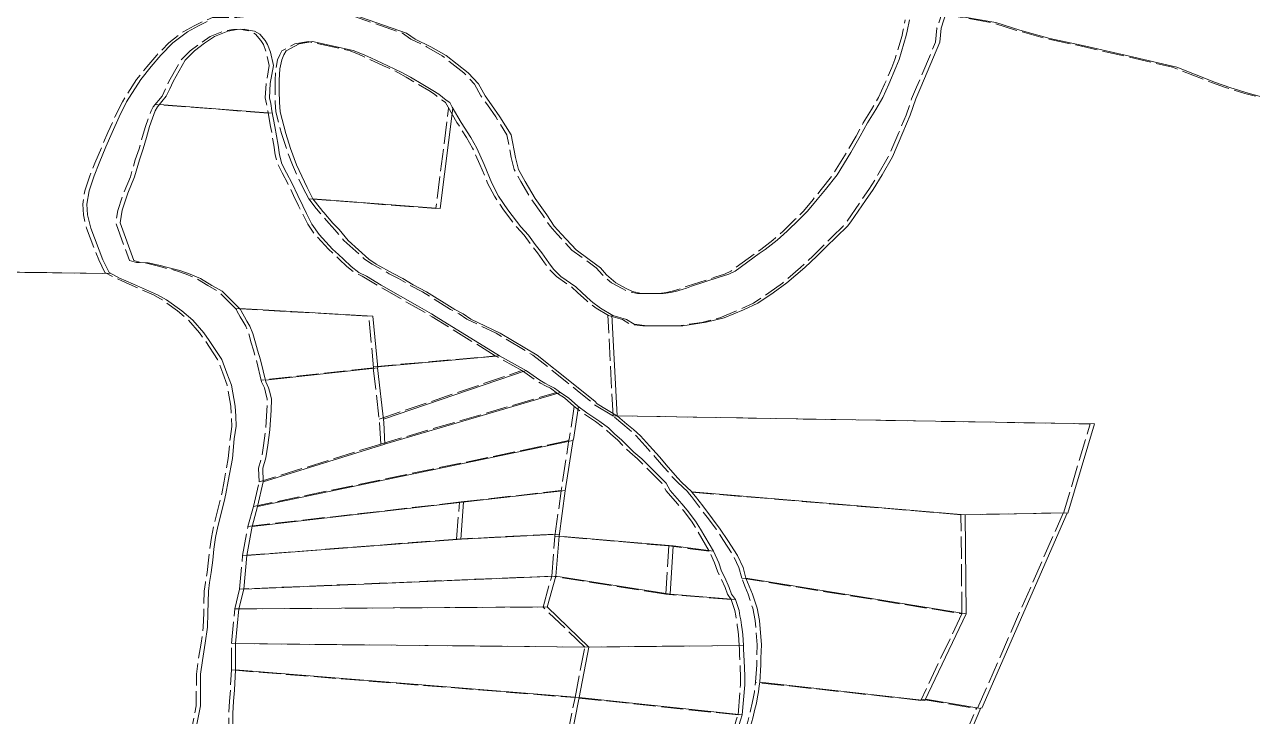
# Model space of a CAD drawing. Header units: millimetres. Extents: x 611548 to 616630, y 1316670 to 1320037.
# Drawn here: x 612241 to 612909, y 1318524 to 1318901 of the extents above; entities that cross this region are included whole.
import ezdxf

# ---------------------------------------------------------------- set-up
doc = ezdxf.new("R2010")
doc.units = ezdxf.units.MM
doc.linetypes.add('ACAD_ISO02W100', pattern=[15, 12, -3])
doc.layers.add('2', color=7, linetype='Continuous')
doc.layers.add('FONDO_MANAGUA', color=8, linetype='ACAD_ISO02W100')

msp = doc.modelspace()

# ---------------------------------------------------------------- linework, layer by layer
at = {"layer": '2', "color": 1, "lineweight": 0}
for p, q in [((612375.57713, 1318852.94976), (612314.07913, 1318857.66176)), ((612563.39813, 1318688.17276), (612560.49413, 1318743.06476)), ((612432.98513, 1318714.88576), (612499.42113, 1318720.73276)), ((612514.04213, 1318712.54776), (612499.20013, 1318720.85676)), ((612433.04013, 1318714.31976), (612371.86013, 1318707.52776)), ((612432.84413, 1318714.29776), (612436.27113, 1318684.57376)), ((612436.06413, 1318686.36576), (612513.69813, 1318712.74076)), ((612436.70513, 1318672.69976), (612532.49013, 1318700.80876)), ((612436.27113, 1318684.57376), (612436.87813, 1318672.75376)), ((612539.25213, 1318674.61576), (612367.60013, 1318638.78176)), ((612436.87813, 1318672.75376), (612370.67913, 1318652.11576)), ((612367.60013, 1318638.78176), (612370.67913, 1318652.11576)), ((612364.63513, 1318627.88876), (612480.73413, 1318641.23276)), ((612480.73413, 1318641.23276), (612535.11613, 1318647.45476)), ((612752.80713, 1318634.25276), (612603.98613, 1318646.72576)), ((612364.63513, 1318627.88876), (612367.60013, 1318638.78176)), ((612478.22613, 1318621.01176), (612479.70713, 1318641.11176)), ((612808.62813, 1318635.27776), (612752.80713, 1318634.25276)), ((612761.82113, 1318528.94676), (612808.30413, 1318635.04476)), ((612361.69613, 1318611.98676), (612364.65413, 1318627.98976)), ((612753.24913, 1318580.33576), (612752.76313, 1318634.25676)), ((612531.86913, 1318623.66576), (612478.52813, 1318621.03476)), ((612529.96513, 1318600.86376), (612531.73113, 1318622.65076)), ((612593.78013, 1318617.29676), (612531.73113, 1318622.65076)), ((612478.52813, 1318621.03476), (612361.69613, 1318611.98676)), ((612592.09313, 1318590.95176), (612593.78013, 1318617.29676)), ((612615.76413, 1318614.38876), (612593.78013, 1318617.29676)), ((612360.00213, 1318593.82076), (612361.69613, 1318611.98676)), ((612529.96513, 1318600.86376), (612360.00213, 1318593.82076)), ((612525.23113, 1318583.97576), (612529.96513, 1318600.86376)), ((612592.09313, 1318590.95176), (612529.96513, 1318600.86376)), ((612633.39013, 1318599.75076), (612753.24913, 1318580.33576)), ((612357.43713, 1318583.02676), (612360.00213, 1318593.82076)), ((612627.63713, 1318588.17476), (612592.09313, 1318590.95176)), ((612355.61513, 1318564.09776), (612357.43713, 1318583.02676)), ((612357.43713, 1318583.02676), (612525.16413, 1318584.03976)), ((612547.96713, 1318562.24076), (612525.16413, 1318584.03976)), ((612753.24913, 1318580.33576), (612730.83913, 1318533.19876)), ((612355.58113, 1318549.73876), (612355.61513, 1318564.09776)), ((612547.96713, 1318562.24076), (612355.61513, 1318564.09776)), ((612542.69613, 1318534.68176), (612547.96713, 1318562.24076)), ((612632.02213, 1318563.00076), (612547.96713, 1318562.24076)), ((612355.58113, 1318549.73876), (612542.69613, 1318534.68176)), ((612730.83913, 1318533.19876), (612640.94013, 1318543.02276)), ((612532.54813, 1318485.02576), (612542.69613, 1318534.68176)), ((612631.42413, 1318525.26176), (612542.69613, 1318534.68176)), ((612725.52413, 1318445.46676), (612761.31313, 1318529.07476)), ((612731.15813, 1318533.87076), (612761.19513, 1318528.79776))]:
    msp.add_line(p, q, dxfattribs=at)
for points in [[(612742.20713, 1318906.96176), (612752.38013, 1318905.23576), (612769.39413, 1318902.28076), (612782.46913, 1318898.18776), (612798.84613, 1318893.58076), (612818.39713, 1318889.34976), (612842.13913, 1318883.96676), (612867.91113, 1318877.94476), (612889.10913, 1318869.64076), (612896.85213, 1318866.82976), (612907.26113, 1318863.63176), (612927.82813, 1318858.25476), (612942.55213, 1318853.01476), (612950.93113, 1318850.71076), (612960.32513, 1318848.02376), (612969.97413, 1318845.59076), (612977.71713, 1318842.39776), (613042.44313, 1319015.60376)], [(612286.76913, 1318766.10376), (612283.35713, 1318772.97676), (612276.79613, 1318790.27876), (612275.03513, 1318797.52776), (612274.66813, 1318803.37376), (612275.82813, 1318810.61376), (612278.51413, 1318818.73876), (612281.32413, 1318825.71876), (612285.02713, 1318834.60276), (612288.34613, 1318842.34476), (612292.17613, 1318850.97376), (612296.25813, 1318859.09476), (612304.03213, 1318871.26976), (612309.63513, 1318878.24176), (612314.98313, 1318884.57976), (612321.47413, 1318891.16776), (612329.36013, 1318897.24276), (612335.33513, 1318900.52876), (612340.16613, 1318902.80176)], [(612419.91013, 1318906.49776), (612448.70813, 1318896.49776), (612453.27113, 1318893.17976), (612461.89513, 1318889.08776), (612470.26413, 1318884.23276), (612482.17713, 1318874.91976), (612487.87613, 1318868.80276), (612491.41613, 1318862.31176), (612494.95913, 1318857.47176), (612499.51513, 1318850.97676), (612505.58613, 1318841.04676), (612507.96913, 1318828.71276), (612509.60413, 1318822.22676), (612513.14413, 1318815.73576), (612518.70813, 1318806.44176), (612525.03513, 1318797.52776), (612529.08413, 1318791.41576), (612533.00913, 1318786.95576), (612540.98813, 1318778.41776), (612548.08613, 1318773.31276), (612554.17013, 1318768.71976), (612557.58913, 1318764.89676), (612562.53013, 1318760.56076), (612568.23613, 1318757.36676), (612571.66113, 1318755.83176), (612576.61013, 1318754.79976), (612588.41813, 1318754.76376), (612592.48213, 1318755.25976), (612596.29313, 1318756.13776), (612601.12213, 1318757.64776), (612603.79113, 1318758.78376), (612618.78413, 1318763.56676), (612624.12113, 1318765.32976), (612627.55313, 1318766.97076), (612640.65313, 1318776.46176), (612643.83313, 1318778.73876), (612650.32013, 1318783.80276), (612655.91913, 1318788.74176), (612662.40913, 1318794.94776), (612666.99013, 1318799.50876), (612672.21113, 1318805.97376), (612676.66813, 1318811.29776), (612683.03613, 1318819.41076), (612690.55513, 1318831.58676), (612695.65513, 1318840.46676), (612699.60813, 1318847.69776), (612704.06913, 1318854.92776), (612707.89413, 1318861.52376), (612711.21213, 1318868.63076), (612715.04313, 1318877.76776), (612716.83113, 1318882.20976), (612720.67113, 1318895.28776), (612721.18413, 1318897.57276), (612722.46813, 1318903.66876)], [(612560.92713, 1318742.80976), (612568.41713, 1318740.63476), (612572.60413, 1318738.08376), (612579.58813, 1318737.05376), (612589.49313, 1318737.03576), (612599.01813, 1318737.14676), (612611.72013, 1318739.03076), (612621.50113, 1318741.55676), (612632.04713, 1318745.86176), (612639.79813, 1318749.53576), (612648.18713, 1318755.11576), (612655.68613, 1318760.44376), (612665.47513, 1318768.94576), (612672.08613, 1318775.03776), (612677.17213, 1318780.11476), (612682.64013, 1318785.57376), (612688.61613, 1318791.41176), (612690.52313, 1318793.69776), (612698.41113, 1318805.38276), (612702.61013, 1318811.35176), (612707.57213, 1318819.35376), (612713.17213, 1318829.13576), (612718.90313, 1318842.34976), (612722.85213, 1318851.75276), (612725.91013, 1318860.64876), (612728.58513, 1318867.00176), (612738.90213, 1318891.52576), (612739.67313, 1318899.15476), (612742.47813, 1318907.79676)], [(612313.01113, 1318856.37476), (612317.85013, 1318862.20576), (612319.76413, 1318866.13876), (612321.55113, 1318870.19976), (612328.05413, 1318881.74376), (612333.14413, 1318886.81176), (612338.74113, 1318890.98776), (612344.08213, 1318894.65676), (612351.32613, 1318897.55776), (612356.40713, 1318898.43176), (612360.34413, 1318898.67376), (612362.88213, 1318898.15776), (612365.80113, 1318897.64076), (612368.71713, 1318895.85276), (612371.62913, 1318892.53976), (612373.02113, 1318890.24776), (612374.66113, 1318886.04976), (612376.16813, 1318878.80176), (612374.49413, 1318869.02176), (612373.96813, 1318861.27176), (612374.72213, 1318858.09276), (612375.34713, 1318854.15176)], [(612397.69113, 1318806.29976), (612394.52413, 1318812.40876), (612388.82413, 1318824.75376), (612385.53413, 1318833.66076), (612382.87713, 1318841.80376), (612379.84413, 1318853.63576), (612379.46913, 1318858.97676), (612379.34913, 1318864.82676), (612379.35713, 1318870.80276), (612379.74613, 1318877.03276), (612380.76813, 1318881.99076), (612381.91413, 1318884.65876), (612383.05913, 1318886.81876), (612390.17613, 1318890.62076), (612397.54313, 1318891.87976), (612419.63413, 1318887.00776), (612424.71113, 1318884.96476), (612429.15413, 1318883.04876), (612438.41913, 1318878.70876), (612446.16113, 1318875.13476), (612450.72913, 1318872.45576), (612457.45513, 1318868.50176), (612463.03913, 1318865.31276), (612466.21113, 1318863.27276), (612470.27113, 1318859.95976), (612472.17413, 1318858.68476), (612473.56813, 1318856.13876)], [(612358.33113, 1318746.06176), (612348.32513, 1318756.00476), (612342.74513, 1318759.07076), (612336.40613, 1318762.90276), (612330.95213, 1318765.33376), (612325.24313, 1318767.25776), (612318.64413, 1318768.80276), (612313.82313, 1318770.21476), (612307.98513, 1318771.50376), (612303.92313, 1318771.64276), (612300.11613, 1318772.67076), (612292.67413, 1318793.27976), (612293.83313, 1318800.01176), (612296.90213, 1318809.40576), (612300.60513, 1318818.28976), (612303.29313, 1318827.43076), (612305.33913, 1318833.52476), (612307.00413, 1318839.74576), (612308.79613, 1318845.71276), (612310.33013, 1318850.15576), (612311.86413, 1318854.21776), (612313.01113, 1318856.37476)], [(612397.66613, 1318806.34776), (612466.89613, 1318800.96276), (612473.82113, 1318855.70376)], [(612473.56813, 1318856.13876), (612478.38413, 1318847.86476), (612483.58013, 1318839.71676), (612486.87513, 1318833.86176), (612490.92813, 1318824.95376), (612495.10613, 1318814.77276), (612498.78013, 1318807.64576), (612503.72413, 1318800.26076), (612510.82413, 1318791.09276), (612515.00913, 1318786.50776), (612518.68613, 1318781.41476), (612522.23613, 1318776.83076), (612526.03913, 1318771.48276), (612528.70113, 1318767.91776), (612532.63313, 1318763.96876), (612540.75413, 1318758.35876), (612544.17913, 1318755.17376), (612548.87213, 1318750.84176), (612550.01413, 1318749.82276), (612553.44013, 1318747.27376), (612554.20113, 1318746.76376), (612560.92713, 1318742.80976)], [(612375.34713, 1318854.15176), (612376.97813, 1318845.63276), (612377.85513, 1318840.54676), (612378.73113, 1318835.46076), (612379.48113, 1318830.24876), (612380.73913, 1318825.41576), (612383.26713, 1318820.45176), (612386.30013, 1318814.59776), (612389.45913, 1318808.10676), (612392.11113, 1318802.38076), (612394.26013, 1318798.30776), (612397.16713, 1318792.45276), (612401.08913, 1318786.84976), (612408.43513, 1318778.94876), (612411.60213, 1318776.01676), (612414.26213, 1318773.46676), (612418.44313, 1318769.38776), (612422.62513, 1318766.19776), (612426.81013, 1318764.15176), (612434.92513, 1318759.29876), (612454.57813, 1318747.92876), (612462.31213, 1318743.58476), (612464.84813, 1318742.05176), (612499.20613, 1318720.85276)], [(611946.79213, 1318802.75976), (612113.58913, 1318768.02976), (612287.63713, 1318765.64676)], [(612563.52613, 1318687.99776), (612552.35913, 1318694.63076), (612551.09013, 1318696.03176), (612545.00113, 1318701.00176), (612538.40413, 1318706.35376), (612519.75413, 1318721.13776), (612499.70413, 1318733.12676), (612483.71213, 1318740.78476), (612479.52513, 1318743.58976), (612474.95613, 1318746.01476), (612459.60213, 1318755.57876), (612452.24113, 1318759.53376), (612446.65713, 1318762.84976), (612441.45413, 1318765.52976), (612432.19013, 1318770.75976), (612428.12913, 1318773.43776), (612416.83913, 1318783.63076), (612411.89413, 1318789.48876), (612408.59613, 1318793.05476), (612403.65113, 1318798.78576), (612403.14313, 1318799.42276), (612401.74913, 1318801.07876), (612397.69113, 1318806.29976)], [(612330.32113, 1318499.23976), (612336.48913, 1318530.22676), (612336.53013, 1318547.50976), (612337.56313, 1318554.87676), (612339.11013, 1318564.40276), (612340.27313, 1318573.03976), (612340.54513, 1318580.66376), (612340.82713, 1318592.73476), (612341.47313, 1318597.30776), (612342.37513, 1318602.76976), (612343.15313, 1318609.50176), (612343.80213, 1318615.59976), (612344.70613, 1318621.95076), (612345.86213, 1318627.79276), (612349.32313, 1318641.50576), (612350.34813, 1318645.56976), (612351.63413, 1318652.55476), (612353.82213, 1318664.87476), (612354.86313, 1318675.67276), (612355.89513, 1318682.40476), (612355.65413, 1318687.99676), (612355.28713, 1318693.46176), (612353.28213, 1318704.90476), (612350.88513, 1318711.26576), (612348.10913, 1318718.77176), (612341.15113, 1318729.21376), (612338.24013, 1318733.28876), (612332.28913, 1318740.16876), (612326.33413, 1318745.26976), (612317.96813, 1318751.26776), (612313.15013, 1318753.95176), (612299.95913, 1318759.83676), (612295.90013, 1318761.62876), (612292.34913, 1318763.16376), (612286.76913, 1318766.10376)], [(612357.88713, 1318746.50276), (612430.31413, 1318742.41176), (612433.04013, 1318714.31976)], [(612372.07813, 1318706.62676), (612369.18613, 1318718.58076), (612367.54813, 1318723.92276), (612366.41413, 1318727.86576), (612365.03013, 1318732.95276), (612363.38813, 1318736.89676), (612361.74513, 1318739.69776), (612360.35313, 1318741.98976), (612358.58413, 1318745.29876), (612358.33113, 1318746.06176)], [(612533.18513, 1318700.28976), (612529.25613, 1318703.22476), (612526.59213, 1318704.37676), (612523.93013, 1318705.90976), (612521.26713, 1318707.56976), (612514.04213, 1318712.54776)], [(612370.67913, 1318652.11576), (612370.44213, 1318659.61376), (612372.10713, 1318665.32676), (612373.13813, 1318672.05876), (612374.17413, 1318680.56976), (612374.96113, 1318691.11476), (612375.10213, 1318697.21376), (612374.22313, 1318701.02876), (612373.59413, 1318703.44476), (612372.07813, 1318706.62676)], [(612541.92913, 1318693.40076), (612536.86213, 1318697.99076), (612533.18513, 1318700.28976)], [(612531.73113, 1318622.65076), (612535.09113, 1318647.29376), (612535.09113, 1318647.29376), (612539.34713, 1318675.23676), (612539.47413, 1318675.23676), (612542.23013, 1318693.16876)], [(612615.76413, 1318614.38876), (612608.68313, 1318626.48276), (612606.02713, 1318630.81176), (612601.47013, 1318636.79776), (612598.43113, 1318640.23776), (612592.22713, 1318647.37376), (612589.95113, 1318651.44676), (612576.65113, 1318664.70276), (612572.46913, 1318668.27376), (612569.04913, 1318671.58876), (612565.75613, 1318675.02976), (612562.08113, 1318678.21776), (612558.53413, 1318681.53276), (612553.84413, 1318684.97776), (612546.74513, 1318689.70076), (612541.92913, 1318693.40076)], [(612808.55813, 1318635.04376), (612823.09613, 1318683.72076), (612563.22613, 1318688.17576)], [(612603.98613, 1318646.72576), (612598.40513, 1318651.94876), (612596.24813, 1318654.11476), (612591.04913, 1318660.22776), (612586.35713, 1318665.70376), (612580.90413, 1318671.81776), (612575.95813, 1318677.29476), (612572.15213, 1318680.73476), (612568.60013, 1318683.66576), (612563.52613, 1318687.99776)], [(612633.39013, 1318599.75076), (612631.87413, 1318605.47576), (612628.83413, 1318612.09376), (612623.51013, 1318620.24076), (612619.45413, 1318626.35176), (612615.27013, 1318631.95476), (612609.94513, 1318639.08576), (612606.01513, 1318644.17876), (612603.98613, 1318646.59876)], [(612627.63713, 1318588.17476), (612625.61313, 1318591.10376), (612624.35213, 1318594.66576), (612621.95213, 1318600.13776), (612620.18313, 1318603.57376), (612618.67013, 1318608.15376), (612615.76413, 1318614.38876)], [(612640.94013, 1318543.02276), (612641.58713, 1318552.55876), (612641.59113, 1318556.11976), (612641.85413, 1318563.49476), (612640.72713, 1318576.59376), (612639.46613, 1318583.33576), (612636.93513, 1318590.96976), (612635.16313, 1318595.42376), (612633.39013, 1318599.75076)], [(612632.02213, 1318563.00076), (612631.65513, 1318569.10176), (612631.28013, 1318571.77176), (612630.90513, 1318574.18676), (612630.65813, 1318577.11076), (612630.15513, 1318579.14476), (612629.65513, 1318582.19676), (612627.63713, 1318588.17476)], [(612631.42413, 1318525.26176), (612632.73313, 1318541.64976), (612632.74413, 1318546.22476), (612632.62813, 1318551.05376), (612632.38313, 1318554.61276), (612632.26413, 1318558.04376), (612632.14413, 1318561.09476), (612632.02213, 1318563.00076)], [(612353.42413, 1318496.75476), (612353.70113, 1318506.66576), (612354.09913, 1318514.03476), (612354.11513, 1318520.51576), (612354.12813, 1318526.10676), (612354.52513, 1318532.84076), (612355.04713, 1318538.81176), (612355.58113, 1318549.73876)], [(612618.22613, 1318455.06776), (612618.48913, 1318461.80676), (612619.00513, 1318468.67276), (612620.28613, 1318477.69876), (612623.34413, 1318485.44976), (612625.25813, 1318493.33076), (612627.29613, 1318498.28676), (612629.46113, 1318503.24176), (612631.62713, 1318508.95976), (612633.28313, 1318513.15376), (612634.68413, 1318516.45776), (612636.46813, 1318520.90476), (612637.36113, 1318524.20976), (612638.12713, 1318527.64176), (612639.14813, 1318531.70876), (612639.78713, 1318535.14076), (612640.29813, 1318537.81076), (612640.68413, 1318541.11576), (612640.94013, 1318543.02276)], [(612608.75013, 1318440.44376), (612609.52413, 1318445.52476), (612610.30013, 1318451.62176), (612611.20313, 1318457.46476), (612612.48913, 1318464.44976), (612613.77413, 1318471.18076), (612615.19313, 1318480.57976), (612616.98813, 1318487.69076), (612619.79913, 1318495.05276), (612622.60713, 1318501.27076), (612625.16413, 1318509.01476), (612627.33413, 1318513.96376), (612629.24913, 1318518.27876), (612630.40213, 1318522.46876), (612631.42413, 1318525.26176)]]:
    msp.add_lwpolyline(points, dxfattribs=at)
at = {"layer": 'FONDO_MANAGUA', "color": 1, "lineweight": 0}
for p, q in [((612373.28325, 1318852.94271), (612311.78525, 1318857.65471)), ((612561.10425, 1318688.16571), (612558.20025, 1318743.05771)), ((612430.69125, 1318714.87871), (612497.12725, 1318720.72571)), ((612511.74825, 1318712.54071), (612496.90625, 1318720.84971)), ((612430.74625, 1318714.31271), (612369.56625, 1318707.52071)), ((612430.55025, 1318714.29071), (612433.97725, 1318684.56671)), ((612433.77025, 1318686.35871), (612511.40425, 1318712.73371)), ((612434.41125, 1318672.69271), (612530.19625, 1318700.80171)), ((612433.97725, 1318684.56671), (612434.58425, 1318672.74671)), ((612536.95825, 1318674.60871), (612365.30625, 1318638.77471)), ((612434.58425, 1318672.74671), (612368.38525, 1318652.10871)), ((612365.30625, 1318638.77471), (612368.38525, 1318652.10871)), ((612362.34125, 1318627.88171), (612478.44025, 1318641.22571)), ((612478.44025, 1318641.22571), (612532.82225, 1318647.44771)), ((612750.51325, 1318634.24571), (612601.69225, 1318646.71871)), ((612362.34125, 1318627.88171), (612365.30625, 1318638.77471)), ((612475.93225, 1318621.00471), (612477.41325, 1318641.10471)), ((612806.33425, 1318635.27071), (612750.51325, 1318634.24571)), ((612759.52725, 1318528.93971), (612806.01025, 1318635.03771)), ((612359.40225, 1318611.97971), (612362.36025, 1318627.98271)), ((612750.95525, 1318580.32871), (612750.46925, 1318634.24971)), ((612529.57525, 1318623.65871), (612476.23425, 1318621.02771)), ((612527.67125, 1318600.85671), (612529.43725, 1318622.64371)), ((612591.48625, 1318617.28971), (612529.43725, 1318622.64371)), ((612476.23425, 1318621.02771), (612359.40225, 1318611.97971)), ((612589.79925, 1318590.94471), (612591.48625, 1318617.28971)), ((612613.47025, 1318614.38171), (612591.48625, 1318617.28971)), ((612357.70825, 1318593.81371), (612359.40225, 1318611.97971)), ((612527.67125, 1318600.85671), (612357.70825, 1318593.81371)), ((612522.93725, 1318583.96871), (612527.67125, 1318600.85671)), ((612589.79925, 1318590.94471), (612527.67125, 1318600.85671)), ((612631.09625, 1318599.74371), (612750.95525, 1318580.32871)), ((612355.14325, 1318583.01971), (612357.70825, 1318593.81371)), ((612625.34325, 1318588.16771), (612589.79925, 1318590.94471)), ((612353.32125, 1318564.09071), (612355.14325, 1318583.01971)), ((612355.14325, 1318583.01971), (612522.87025, 1318584.03271)), ((612545.67325, 1318562.23371), (612522.87025, 1318584.03271)), ((612750.95525, 1318580.32871), (612728.54525, 1318533.19171)), ((612353.28725, 1318549.73171), (612353.32125, 1318564.09071)), ((612545.67325, 1318562.23371), (612353.32125, 1318564.09071)), ((612540.40225, 1318534.67471), (612545.67325, 1318562.23371)), ((612629.72825, 1318562.99371), (612545.67325, 1318562.23371)), ((612353.28725, 1318549.73171), (612540.40225, 1318534.67471)), ((612728.54525, 1318533.19171), (612638.64625, 1318543.01571)), ((612530.25425, 1318485.01871), (612540.40225, 1318534.67471)), ((612629.13025, 1318525.25471), (612540.40225, 1318534.67471)), ((612723.23025, 1318445.45971), (612759.01925, 1318529.06771)), ((612728.86425, 1318533.86371), (612758.90125, 1318528.79071))]:
    msp.add_line(p, q, dxfattribs=at)
at = {"layer": 'FONDO_MANAGUA', "color": 1, "lineweight": 0, "flags": 128}
for points in [[(612284.47525, 1318766.09671), (612281.06325, 1318772.96971), (612274.50225, 1318790.27171), (612272.74125, 1318797.52071), (612272.37425, 1318803.36671), (612273.53425, 1318810.60671), (612276.22025, 1318818.73171), (612279.03025, 1318825.71171), (612282.73325, 1318834.59571), (612286.05225, 1318842.33771), (612289.88225, 1318850.96671), (612293.96425, 1318859.08771), (612301.73825, 1318871.26271), (612307.34125, 1318878.23471), (612312.68925, 1318884.57271), (612319.18025, 1318891.16071), (612327.06625, 1318897.23571), (612333.04125, 1318900.52171), (612337.87225, 1318902.79471), (612342.95525, 1318904.93971), (612350.70125, 1318905.04271), (612356.28725, 1318905.02571), (612361.62125, 1318905.51771), (612367.08325, 1318906.51771), (612377.50525, 1318911.06071), (612384.49725, 1318914.72471), (612391.10525, 1318917.24571), (612396.44325, 1318919.13571), (612402.41625, 1318921.53171), (612406.86925, 1318925.58471), (612409.16325, 1318929.00871), (612413.52725, 1318948.81971), (612412.66625, 1318960.63971), (612412.68525, 1318968.64571), (612414.23025, 1318977.79071), (612417.42525, 1318986.67571), (612419.21325, 1318991.11771), (612421.38325, 1318995.94071), (612424.70125, 1319002.91971), (612428.90825, 1319010.02271), (612432.98525, 1319015.85571), (612437.82625, 1319022.70271), (612440.63225, 1319028.03171), (612444.08025, 1319036.53571), (612446.25325, 1319042.75571), (612448.17325, 1319049.10371), (612449.71325, 1319056.21471), (612450.62325, 1319064.98071), (612450.63325, 1319069.17371), (612451.68025, 1319082.64071), (612451.30425, 1319084.54771), (612450.68425, 1319090.90371), (612450.44425, 1319096.74971), (612451.36725, 1319110.97971), (612451.51025, 1319117.84071), (612452.86825, 1319155.32371), (612454.03425, 1319165.10571), (612454.94625, 1319174.63371), (612455.34625, 1319182.76471), (612457.40325, 1319193.68671), (612457.03525, 1319199.15271), (612456.16125, 1319205.12771), (612453.00825, 1319214.28671), (612447.82925, 1319225.73971), (612445.55725, 1319231.33771), (612442.77825, 1319237.31871), (612439.36725, 1319244.31871), (612435.31825, 1319250.55771), (612432.53625, 1319255.01371), (612419.51325, 1319278.30771), (612415.09525, 1319288.99571), (612404.97725, 1319305.67371), (612400.67825, 1319313.31071), (612397.77625, 1319320.94471), (612390.33825, 1319343.45971), (612383.01625, 1319361.14571), (612379.98625, 1319368.52471), (612378.22225, 1319374.24871), (612376.83825, 1319379.59071), (612366.89225, 1319415.07471), (612363.36725, 1319427.91971), (612360.72225, 1319436.82371), (612353.79525, 1319460.73471), (612352.28825, 1319467.60171), (612351.28325, 1319472.05171), (612348.26025, 1319482.48171), (612346.75325, 1319489.22071), (612344.73725, 1319496.08971), (612343.10325, 1319503.08371), (612342.48525, 1319509.94771), (612340.34325, 1319516.81571), (612338.32725, 1319523.30271), (612337.32325, 1319528.26171), (612336.82425, 1319532.07571), (612334.14125, 1319525.09471), (612331.08525, 1319521.67371), (612328.41025, 1319517.86871), (612324.97125, 1319513.05071), (612320.25925, 1319507.09271), (612315.92725, 1319500.87871), (612310.70325, 1319493.14371), (612305.60425, 1319484.64471), (612298.83825, 1319469.03471), (612291.43225, 1319451.52171), (612287.22425, 1319443.65571), (612284.15925, 1319436.29471), (612279.94625, 1319426.64971), (612279.05225, 1319424.49171), (612274.20725, 1319415.99271), (612271.52925, 1319410.91771), (612268.84825, 1319404.69971), (612266.67525, 1319398.73371), (612264.24925, 1319392.89571), (612262.07625, 1319386.92971), (612247.32625, 1319348.07871)], [(612739.91325, 1318906.95471), (612750.08625, 1318905.22871), (612767.10025, 1318902.27371), (612780.17525, 1318898.18071), (612796.55225, 1318893.57371), (612816.10325, 1318889.34271), (612839.84525, 1318883.95971), (612865.61725, 1318877.93771), (612886.81525, 1318869.63371), (612894.55825, 1318866.82271), (612904.96725, 1318863.62471), (612925.53425, 1318858.24771), (612940.25825, 1318853.00771), (612948.63725, 1318850.70371), (612958.03125, 1318848.01671), (612967.68025, 1318845.58371), (612975.42325, 1318842.39071), (613040.14925, 1319015.59671)], [(612422.20125, 1318965.82071), (612421.93325, 1318960.10371), (612421.91925, 1318954.13071), (612422.15925, 1318948.03071), (612422.26525, 1318939.51571), (612422.37725, 1318933.03471), (612422.23325, 1318925.79171), (612418.64425, 1318911.69771), (612417.61625, 1318906.49071), (612446.41425, 1318896.49071), (612450.97725, 1318893.17271), (612459.60125, 1318889.08071), (612467.97025, 1318884.22571), (612479.88325, 1318874.91271), (612485.58225, 1318868.79571), (612489.12225, 1318862.30471), (612492.66525, 1318857.46471), (612497.22125, 1318850.96971), (612503.29225, 1318841.03971), (612505.67525, 1318828.70571), (612507.31025, 1318822.21971), (612510.85025, 1318815.72871), (612516.41425, 1318806.43471), (612522.74125, 1318797.52071), (612526.79025, 1318791.40871), (612530.71525, 1318786.94871), (612538.69425, 1318778.41071), (612545.79225, 1318773.30571), (612551.87625, 1318768.71271), (612555.29525, 1318764.88971), (612560.23625, 1318760.55371), (612565.94225, 1318757.35971), (612569.36725, 1318755.82471), (612574.31625, 1318754.79271), (612586.12425, 1318754.75671), (612590.18825, 1318755.25271), (612593.99925, 1318756.13071), (612598.82825, 1318757.64071), (612601.49725, 1318758.77671), (612616.49025, 1318763.55971), (612621.82725, 1318765.32271), (612625.25925, 1318766.96371), (612638.35925, 1318776.45471), (612641.53925, 1318778.73171), (612648.02625, 1318783.79571), (612653.62525, 1318788.73471), (612660.11525, 1318794.94071), (612664.69625, 1318799.50171), (612669.91725, 1318805.96671), (612674.37425, 1318811.29071), (612680.74225, 1318819.40371), (612688.26125, 1318831.57971), (612693.36125, 1318840.45971), (612697.31425, 1318847.69071), (612701.77525, 1318854.92071), (612705.60025, 1318861.51671), (612708.91825, 1318868.62371), (612712.74925, 1318877.76071), (612714.53725, 1318882.20271), (612718.37725, 1318895.28071), (612718.89025, 1318897.56571), (612720.17425, 1318903.66171)], [(612558.63325, 1318742.80271), (612566.12325, 1318740.62771), (612570.31025, 1318738.07671), (612577.29425, 1318737.04671), (612587.19925, 1318737.02871), (612596.72425, 1318737.13971), (612609.42625, 1318739.02371), (612619.20725, 1318741.54971), (612629.75325, 1318745.85471), (612637.50425, 1318749.52871), (612645.89325, 1318755.10871), (612653.39225, 1318760.43671), (612663.18125, 1318768.93871), (612669.79225, 1318775.03071), (612674.87825, 1318780.10771), (612680.34625, 1318785.56671), (612686.32225, 1318791.40471), (612688.22925, 1318793.69071), (612696.11725, 1318805.37571), (612700.31625, 1318811.34471), (612705.27825, 1318819.34671), (612710.87825, 1318829.12871), (612716.60925, 1318842.34271), (612720.55825, 1318851.74571), (612723.61625, 1318860.64171), (612726.29125, 1318866.99471), (612736.60825, 1318891.51871), (612737.37925, 1318899.14771), (612740.18425, 1318907.78971)], [(612310.71725, 1318856.36771), (612315.55625, 1318862.19871), (612317.47025, 1318866.13171), (612319.25725, 1318870.19271), (612325.76025, 1318881.73671), (612330.85025, 1318886.80471), (612336.44725, 1318890.98071), (612341.78825, 1318894.64971), (612349.03225, 1318897.55071), (612354.11325, 1318898.42471), (612358.05025, 1318898.66671), (612360.58825, 1318898.15071), (612363.50725, 1318897.63371), (612366.42325, 1318895.84571), (612369.33525, 1318892.53271), (612370.72725, 1318890.24071), (612372.36725, 1318886.04271), (612373.87425, 1318878.79471), (612372.20025, 1318869.01471), (612371.67425, 1318861.26471), (612372.42825, 1318858.08571), (612373.05325, 1318854.14471)], [(612395.39725, 1318806.29271), (612392.23025, 1318812.40171), (612386.53025, 1318824.74671), (612383.24025, 1318833.65371), (612380.58325, 1318841.79671), (612377.55025, 1318853.62871), (612377.17525, 1318858.96971), (612377.05525, 1318864.81971), (612377.06325, 1318870.79571), (612377.45225, 1318877.02571), (612378.47425, 1318881.98371), (612379.62025, 1318884.65171), (612380.76525, 1318886.81171), (612387.88225, 1318890.61371), (612395.24925, 1318891.87271), (612417.34025, 1318887.00071), (612422.41725, 1318884.95771), (612426.86025, 1318883.04171), (612436.12525, 1318878.70171), (612443.86725, 1318875.12771), (612448.43525, 1318872.44871), (612455.16125, 1318868.49471), (612460.74525, 1318865.30571), (612463.91725, 1318863.26571), (612467.97725, 1318859.95271), (612469.88025, 1318858.67771), (612471.27425, 1318856.13171)], [(612356.03725, 1318746.05471), (612346.03125, 1318755.99771), (612340.45125, 1318759.06371), (612334.11225, 1318762.89571), (612328.65825, 1318765.32671), (612322.94925, 1318767.25071), (612316.35025, 1318768.79571), (612311.52925, 1318770.20771), (612305.69125, 1318771.49671), (612301.62925, 1318771.63571), (612297.82225, 1318772.66371), (612290.38025, 1318793.27271), (612291.53925, 1318800.00471), (612294.60825, 1318809.39871), (612298.31125, 1318818.28271), (612300.99925, 1318827.42371), (612303.04525, 1318833.51771), (612304.71025, 1318839.73871), (612306.50225, 1318845.70571), (612308.03625, 1318850.14871), (612309.57025, 1318854.21071), (612310.71725, 1318856.36771)], [(612395.37225, 1318806.34071), (612464.60225, 1318800.95571), (612471.52725, 1318855.69671)], [(612471.27425, 1318856.13171), (612476.09025, 1318847.85771), (612481.28625, 1318839.70971), (612484.58125, 1318833.85471), (612488.63425, 1318824.94671), (612492.81225, 1318814.76571), (612496.48625, 1318807.63871), (612501.43025, 1318800.25371), (612508.53025, 1318791.08571), (612512.71525, 1318786.50071), (612516.39225, 1318781.40771), (612519.94225, 1318776.82371), (612523.74525, 1318771.47571), (612526.40725, 1318767.91071), (612530.33925, 1318763.96171), (612538.46025, 1318758.35171), (612541.88525, 1318755.16671), (612546.57825, 1318750.83471), (612547.72025, 1318749.81571), (612551.14625, 1318747.26671), (612551.90725, 1318746.75671), (612558.63325, 1318742.80271)], [(612373.05325, 1318854.14471), (612374.68425, 1318845.62571), (612375.56125, 1318840.53971), (612376.43725, 1318835.45371), (612377.18725, 1318830.24171), (612378.44525, 1318825.40871), (612380.97325, 1318820.44471), (612384.00625, 1318814.59071), (612387.16525, 1318808.09971), (612389.81725, 1318802.37371), (612391.96625, 1318798.30071), (612394.87325, 1318792.44571), (612398.79525, 1318786.84271), (612406.14125, 1318778.94171), (612409.30825, 1318776.00971), (612411.96825, 1318773.45971), (612416.14925, 1318769.38071), (612420.33125, 1318766.19071), (612424.51625, 1318764.14471), (612432.63125, 1318759.29171), (612452.28425, 1318747.92171), (612460.01825, 1318743.57771), (612462.55425, 1318742.04471), (612496.91225, 1318720.84571)], [(611944.49825, 1318802.75271), (612111.29525, 1318768.02271), (612285.34325, 1318765.63971)], [(612561.23225, 1318687.99071), (612550.06525, 1318694.62371), (612548.79625, 1318696.02471), (612542.70725, 1318700.99471), (612536.11025, 1318706.34671), (612517.46025, 1318721.13071), (612497.41025, 1318733.11971), (612481.41825, 1318740.77771), (612477.23125, 1318743.58271), (612472.66225, 1318746.00771), (612457.30825, 1318755.57171), (612449.94725, 1318759.52671), (612444.36325, 1318762.84271), (612439.16025, 1318765.52271), (612429.89625, 1318770.75271), (612425.83525, 1318773.43071), (612414.54525, 1318783.62371), (612409.60025, 1318789.48171), (612406.30225, 1318793.04771), (612401.35725, 1318798.77871), (612400.84925, 1318799.41571), (612399.45525, 1318801.07171), (612395.39725, 1318806.29271)], [(612309.31725, 1318473.06871), (612318.34125, 1318483.75871), (612320.88725, 1318486.41971), (612324.83825, 1318493.01571), (612328.02725, 1318499.23271), (612334.19525, 1318530.21971), (612334.23625, 1318547.50271), (612335.26925, 1318554.86971), (612336.81625, 1318564.39571), (612337.97925, 1318573.03271), (612338.25125, 1318580.65671), (612338.53325, 1318592.72771), (612339.17925, 1318597.30071), (612340.08125, 1318602.76271), (612340.85925, 1318609.49471), (612341.50825, 1318615.59271), (612342.41225, 1318621.94371), (612343.56825, 1318627.78571), (612347.02925, 1318641.49871), (612348.05425, 1318645.56271), (612349.34025, 1318652.54771), (612351.52825, 1318664.86771), (612352.56925, 1318675.66571), (612353.60125, 1318682.39771), (612353.36025, 1318687.98971), (612352.99325, 1318693.45471), (612350.98825, 1318704.89771), (612348.59125, 1318711.25871), (612345.81525, 1318718.76471), (612338.85725, 1318729.20671), (612335.94625, 1318733.28171), (612329.99525, 1318740.16171), (612324.04025, 1318745.26271), (612315.67425, 1318751.26071), (612310.85625, 1318753.94471), (612297.66525, 1318759.82971), (612293.60625, 1318761.62171), (612290.05525, 1318763.15671), (612284.47525, 1318766.09671)], [(612355.59325, 1318746.49571), (612428.02025, 1318742.40471), (612430.74625, 1318714.31271)], [(612369.78425, 1318706.61971), (612366.89225, 1318718.57371), (612365.25425, 1318723.91571), (612364.12025, 1318727.85871), (612362.73625, 1318732.94571), (612361.09425, 1318736.88971), (612359.45125, 1318739.69071), (612358.05925, 1318741.98271), (612356.29025, 1318745.29171), (612356.03725, 1318746.05471)], [(612530.89125, 1318700.28271), (612526.96225, 1318703.21771), (612524.29825, 1318704.36971), (612521.63625, 1318705.90271), (612518.97325, 1318707.56271), (612511.74825, 1318712.54071)], [(612368.38525, 1318652.10871), (612368.14825, 1318659.60671), (612369.81325, 1318665.31971), (612370.84425, 1318672.05171), (612371.88025, 1318680.56271), (612372.66725, 1318691.10771), (612372.80825, 1318697.20671), (612371.92925, 1318701.02171), (612371.30025, 1318703.43771), (612369.78425, 1318706.61971)], [(612539.63525, 1318693.39371), (612534.56825, 1318697.98371), (612530.89125, 1318700.28271)], [(612529.43725, 1318622.64371), (612532.79725, 1318647.28671), (612532.79725, 1318647.28671), (612537.05325, 1318675.22971), (612537.18025, 1318675.22971), (612539.93625, 1318693.16171)], [(612613.47025, 1318614.38171), (612606.38925, 1318626.47571), (612603.73325, 1318630.80471), (612599.17625, 1318636.79071), (612596.13725, 1318640.23071), (612589.93325, 1318647.36671), (612587.65725, 1318651.43971), (612574.35725, 1318664.69571), (612570.17525, 1318668.26671), (612566.75525, 1318671.58171), (612563.46225, 1318675.02271), (612559.78725, 1318678.21071), (612556.24025, 1318681.52571), (612551.55025, 1318684.97071), (612544.45125, 1318689.69371), (612539.63525, 1318693.39371)], [(612806.26425, 1318635.03671), (612820.80225, 1318683.71371), (612560.93225, 1318688.16871)], [(612601.69225, 1318646.71871), (612596.11125, 1318651.94171), (612593.95425, 1318654.10771), (612588.75525, 1318660.22071), (612584.06325, 1318665.69671), (612578.61025, 1318671.81071), (612573.66425, 1318677.28771), (612569.85825, 1318680.72771), (612566.30625, 1318683.65871), (612561.23225, 1318687.99071)], [(612631.09625, 1318599.74371), (612629.58025, 1318605.46871), (612626.54025, 1318612.08671), (612621.21625, 1318620.23371), (612617.16025, 1318626.34471), (612612.97625, 1318631.94771), (612607.65125, 1318639.07871), (612603.72125, 1318644.17171), (612601.69225, 1318646.59171)], [(612625.34325, 1318588.16771), (612623.31925, 1318591.09671), (612622.05825, 1318594.65871), (612619.65825, 1318600.13071), (612617.88925, 1318603.56671), (612616.37625, 1318608.14671), (612613.47025, 1318614.38171)], [(612638.64625, 1318543.01571), (612639.29325, 1318552.55171), (612639.29725, 1318556.11271), (612639.56025, 1318563.48771), (612638.43325, 1318576.58671), (612637.17225, 1318583.32871), (612634.64125, 1318590.96271), (612632.86925, 1318595.41671), (612631.09625, 1318599.74371)], [(612629.72825, 1318562.99371), (612629.36125, 1318569.09471), (612628.98625, 1318571.76471), (612628.61125, 1318574.17971), (612628.36425, 1318577.10371), (612627.86125, 1318579.13771), (612627.36125, 1318582.18971), (612625.34325, 1318588.16771)], [(612629.13025, 1318525.25471), (612630.43925, 1318541.64271), (612630.45025, 1318546.21771), (612630.33425, 1318551.04671), (612630.08925, 1318554.60571), (612629.97025, 1318558.03671), (612629.85025, 1318561.08771), (612629.72825, 1318562.99371)], [(612351.13025, 1318496.74771), (612351.40725, 1318506.65871), (612351.80525, 1318514.02771), (612351.82125, 1318520.50871), (612351.83425, 1318526.09971), (612352.23125, 1318532.83371), (612352.75325, 1318538.80471), (612353.28725, 1318549.73171)], [(612615.93225, 1318455.06071), (612616.19525, 1318461.79971), (612616.71125, 1318468.66571), (612617.99225, 1318477.69171), (612621.05025, 1318485.44271), (612622.96425, 1318493.32371), (612625.00225, 1318498.27971), (612627.16725, 1318503.23471), (612629.33325, 1318508.95271), (612630.98925, 1318513.14671), (612632.39025, 1318516.45071), (612634.17425, 1318520.89771), (612635.06725, 1318524.20271), (612635.83325, 1318527.63471), (612636.85425, 1318531.70171), (612637.49325, 1318535.13371), (612638.00425, 1318537.80371), (612638.39025, 1318541.10871), (612638.64625, 1318543.01571)], [(612606.45625, 1318440.43671), (612607.23025, 1318445.51771), (612608.00625, 1318451.61471), (612608.90925, 1318457.45771), (612610.19525, 1318464.44271), (612611.48025, 1318471.17371), (612612.89925, 1318480.57271), (612614.69425, 1318487.68371), (612617.50525, 1318495.04571), (612620.31325, 1318501.26371), (612622.87025, 1318509.00771), (612625.04025, 1318513.95671), (612626.95525, 1318518.27171), (612628.10825, 1318522.46171), (612629.13025, 1318525.25471)]]:
    msp.add_lwpolyline(points, dxfattribs=at)

doc.saveas('drawing.dxf')
